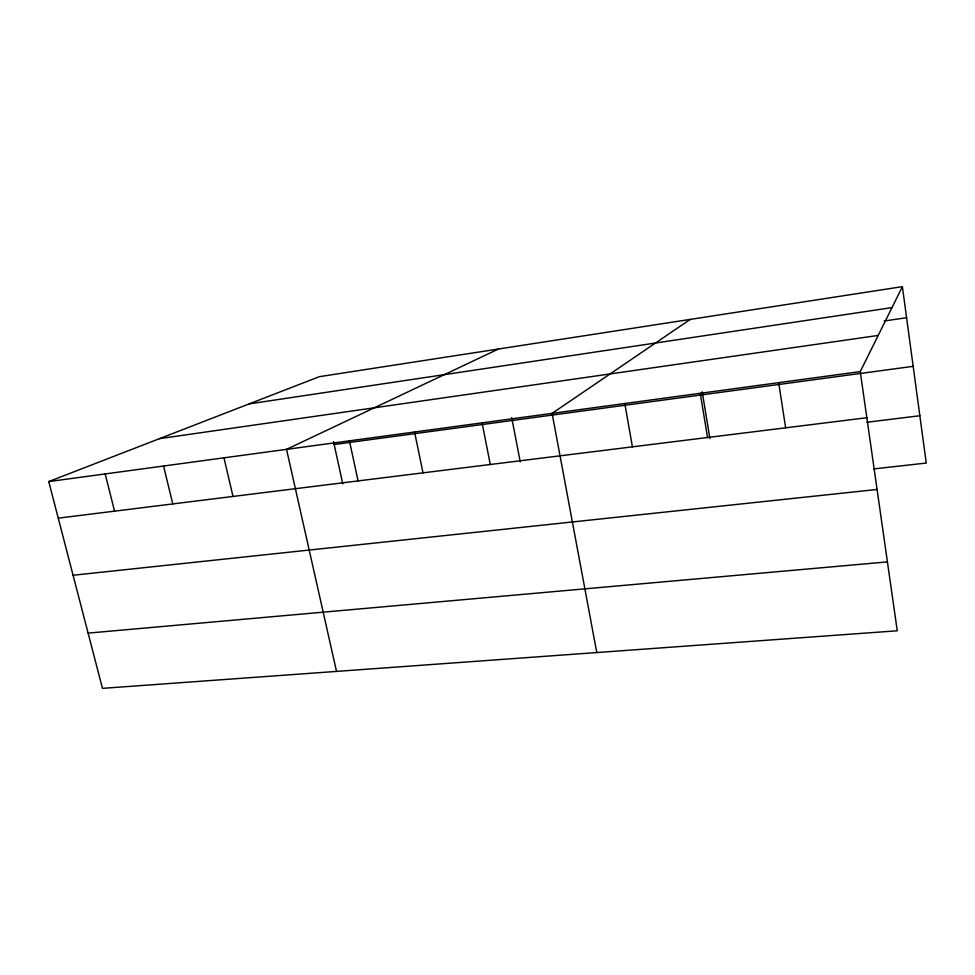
<?xml version="1.0" encoding="UTF-8"?>
<svg xmlns="http://www.w3.org/2000/svg" width="975" height="975" viewBox="0 0 975 975"><rect width="100%" height="100%" fill="white"/><g stroke="black" fill="none" stroke-linecap="round" stroke-linejoin="round"><path stroke-width="1.46" d="M860.255 371.609L902.387 286.638L319.373 376.667L48.75 481.577L102.46 688.362L897.256 630.788L860.255 371.609L48.75 481.577M690.227 319.398L552.106 413.376L596.773 652.555M498.505 349.001L286.54 449.353L336.521 671.409M249.173 403.882L891.991 307.6M884.313 320.982L906.592 317.716M159.486 438.653L878.195 335.437M334.181 444.527L913.161 366.332M58.256 518.152L866.836 417.727M866.97 422.248L919.852 415.74M873.637 468.938L926.25 463.052L902.387 286.638M73.088 575.25L877.086 489.462M88.116 633.116L887.421 561.893M105.178 473.935L114.55 511.168M163.556 466.026L172.77 503.929M223.97 457.836L233.013 496.446M333.535 441.577L342.761 483.807M349.428 440.834L358.081 480.919M414.57 432.01L423.004 472.851M482.089 422.857L490.279 464.49M511.704 417.568L520.248 461.906M624.78 403.528L632.409 446.842M702.195 391.792L709.922 438.604M700.245 393.291L707.557 437.507M778.684 382.663L785.643 427.806"/></g></svg>
